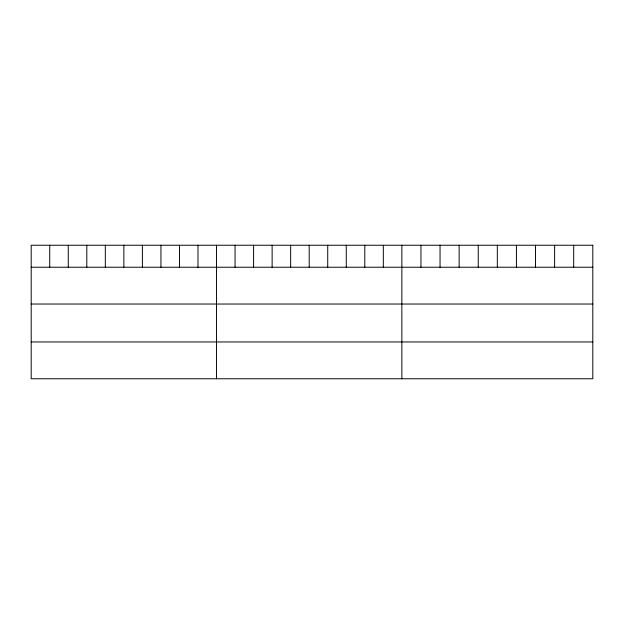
<?xml version="1.0" encoding="UTF-8"?>
<svg xmlns="http://www.w3.org/2000/svg" width="624" height="624" viewBox="0 0 624 624"><rect width="100%" height="100%" fill="white"/><g stroke="black" fill="none" stroke-linecap="round" stroke-linejoin="round"><path stroke-width="0.94" d="M31.2 267.236L592.8 267.236M31.2 304.036L592.8 304.036M31.2 341.952L592.8 341.952M573.706 245.24L573.706 267.236M554.611 245.24L554.611 267.236M535.517 245.24L535.517 267.236M516.422 245.24L516.422 267.236M497.328 245.24L497.328 267.236M478.234 245.24L478.234 267.236M459.139 245.24L459.139 267.236M440.045 245.24L440.045 267.236M420.95 245.24L420.95 267.236M401.856 245.24L401.856 378.76M383.323 245.24L383.323 267.236M364.79 245.24L364.79 267.236M346.258 245.24L346.258 267.236M327.725 245.24L327.725 267.236M309.192 245.24L309.192 267.236M290.659 245.24L290.659 267.236M272.126 245.24L272.126 267.236M253.594 245.24L253.594 267.236M235.061 245.24L235.061 267.236M216.528 245.24L216.528 378.76M197.995 245.24L197.995 267.236M179.462 245.24L179.462 267.236M160.93 245.24L160.93 267.236M142.397 245.24L142.397 267.236M123.864 245.24L123.864 267.236M105.331 245.24L105.331 267.236M86.798 245.24L86.798 267.236M68.266 245.24L68.266 267.236M49.733 245.24L49.733 267.236M592.8 245.24L31.2 245.24L31.2 378.76L592.8 378.76L592.8 245.24"/></g></svg>
